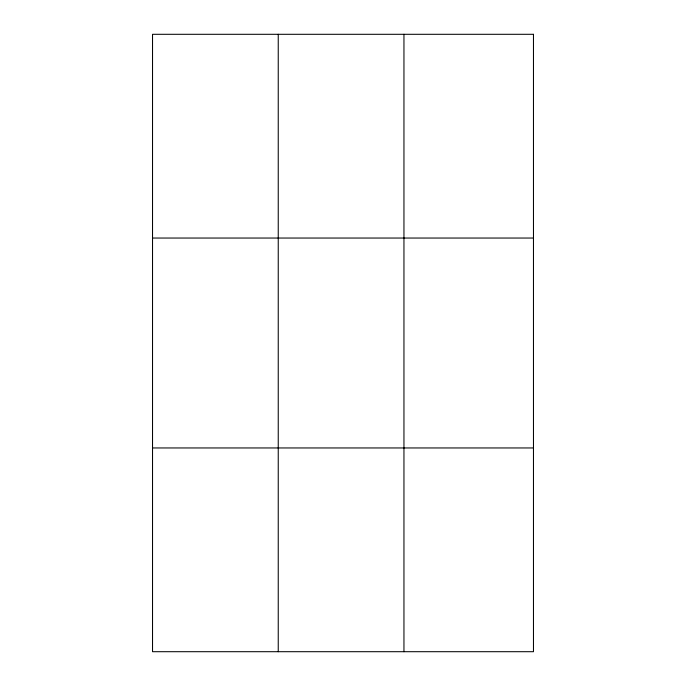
<?xml version="1.0" encoding="UTF-8"?>
<svg xmlns="http://www.w3.org/2000/svg" width="686" height="686" viewBox="0 0 686 686"><rect width="100%" height="100%" fill="white"/><g stroke="black" fill="none" stroke-linecap="round" stroke-linejoin="round"><path stroke-width="1.03" d="M278.242 34.3L278.242 651.7M403.951 34.3L403.951 651.7M152.532 238.042L533.468 238.042M152.532 447.958L533.468 447.958M533.468 34.3L533.468 651.7L152.532 651.7L152.532 34.3L533.468 34.3"/></g></svg>
